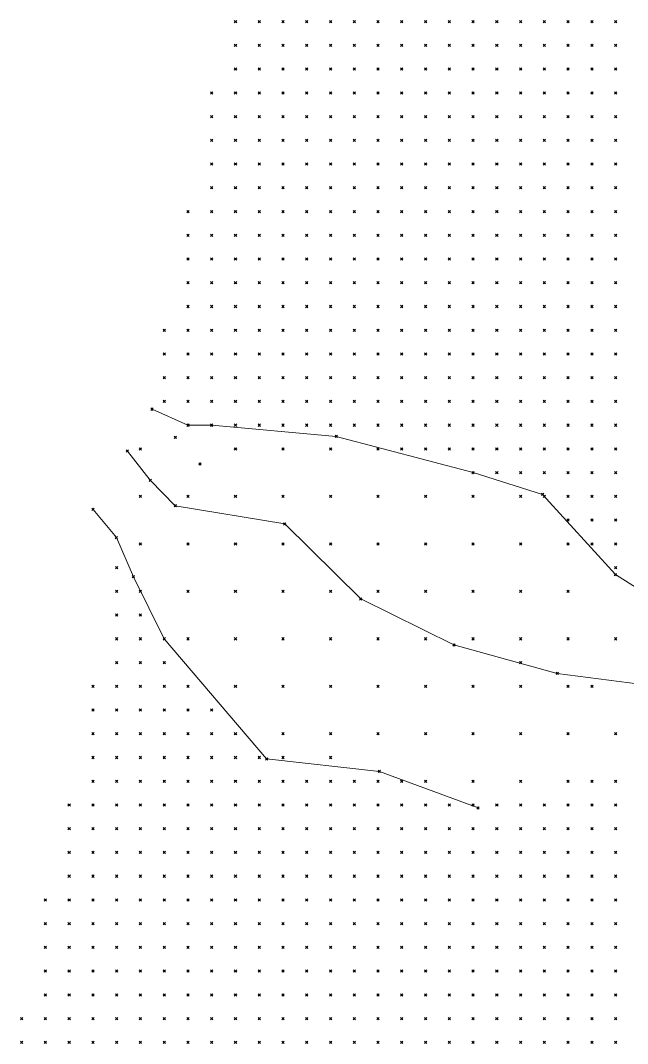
# Model space of a CAD drawing. Header units: metres. Extents: x 441556 to 446409, y 432338 to 461058.
# Drawn here: x 442268.8 to 442345.4, y 457135.9 to 457265.1 of the extents above; entities that cross this region are included whole.
import ezdxf

# ---------------------------------------------------------------- set-up
doc = ezdxf.new("R2010")
doc.units = ezdxf.units.M
doc.header["$MEASUREMENT"] = 0
doc.header["$PDMODE"] = 35
doc.header["$PDSIZE"] = 0.15
for name, color, linetype, lineweight in [('DTM-BRE-RevN_GRP_FIRUL APEI', 2, 'Continuous', 0), ('DTM-BRE-RevN_GRP_RAU', 2, 'Continuous', 0), ('DTM-NOK-RevN_LIDAR_co_lidar', 91, 'Continuous', 0), ('DTM-NOK-RevN_RTK', 32, 'Continuous', 0)]:
    doc.layers.add(name, color=color, linetype=linetype, lineweight=lineweight)

msp = doc.modelspace()

# ---------------------------------------------------------------- linework, layer by layer
at = {"layer": 'DTM-BRE-RevN_GRP_FIRUL APEI'}
for p, q in [((442282.285, 457210.74, 432.461), (442285.167, 457207.043, 430.839)), ((442285.167, 457207.043, 430.839), (442288.33, 457203.822, 427.079)), ((442288.33, 457203.822, 427.079), (442302.153, 457201.53, 415.523)), ((442302.153, 457201.53, 415.523), (442311.744, 457192.046, 407.484)), ((442311.744, 457192.046, 407.484), (442323.504, 457186.246, 399.17)), ((442323.504, 457186.246, 399.17), (442336.558, 457182.646, 391.545)), ((442336.558, 457182.646, 391.545), (442360.582, 457179.473, 379.832))]:
    msp.add_line(p, q, dxfattribs=at)
at = {"layer": 'DTM-BRE-RevN_GRP_RAU'}
for p, q in [((442285.398, 457216.03, 438.737), (442289.937, 457214.005, 434.8)), ((442289.937, 457214.005, 434.8), (442292.936, 457214.005, 432.353)), ((442292.936, 457214.005, 432.353), (442308.658, 457212.586, 426.075)), ((442308.658, 457212.586, 426.075), (442325.929, 457208.006, 415.27)), ((442325.929, 457208.006, 415.27), (442334.696, 457205.267, 409.446)), ((442334.696, 457205.267, 409.446), (442343.903, 457195.129, 397.821)), ((442277.948, 457203.369, 438.943), (442280.9, 457199.792, 438.218)), ((442280.9, 457199.792, 438.218), (442283.048, 457194.847, 438.734)), ((442343.903, 457195.129, 397.821), (442362.716, 457183.099, 381.212)), ((442283.048, 457194.847, 438.734), (442286.938, 457187.011, 434.805)), ((442286.938, 457187.011, 434.805), (442299.853, 457171.836, 426.933)), ((442299.853, 457171.836, 426.933), (442314.096, 457170.257, 415.101)), ((442314.096, 457170.257, 415.101), (442326.556, 457165.647, 405.063))]:
    msp.add_line(p, q, dxfattribs=at)
at = {"layer": 'DTM-NOK-RevN_LIDAR_co_lidar'}
for p in [(442295.936, 457264.994, 442.167), (442298.935, 457264.994, 440.457), (442301.934, 457264.994, 438.783), (442304.934, 457264.994, 436.771), (442307.933, 457264.994, 434.633), (442310.932, 457264.994, 432.565), (442313.932, 457264.994, 430.563), (442316.931, 457264.994, 427.985), (442319.93, 457264.994, 424.62), (442322.93, 457264.994, 421.851), (442325.929, 457264.994, 419.884), (442328.928, 457264.994, 417.532), (442331.928, 457264.994, 414.834), (442334.927, 457264.994, 413.418), (442337.926, 457264.994, 410.342), (442340.926, 457264.994, 408.762), (442343.925, 457264.994, 405.475), (442295.936, 457261.995, 441.479), (442298.935, 457261.995, 439.798), (442301.934, 457261.995, 438.109), (442304.934, 457261.995, 436.314), (442307.933, 457261.995, 434.648), (442310.932, 457261.995, 432.815), (442313.932, 457261.995, 430.188), (442316.931, 457261.995, 427.055), (442319.93, 457261.995, 424.113), (442322.93, 457261.995, 421.609), (442325.929, 457261.995, 419.474), (442328.928, 457261.995, 416.746), (442331.928, 457261.995, 413.935), (442334.927, 457261.995, 411.38), (442337.926, 457261.995, 409.756), (442340.926, 457261.995, 408.776), (442343.925, 457261.995, 403.517), (442295.936, 457258.995, 440.579), (442298.935, 457258.995, 438.954), (442301.934, 457258.995, 437.365), (442304.934, 457258.995, 435.599), (442307.933, 457258.995, 433.857), (442310.932, 457258.995, 431.775), (442313.932, 457258.995, 429.403), (442316.931, 457258.995, 426.982), (442319.93, 457258.995, 424.31), (442322.93, 457258.995, 421.533), (442325.929, 457258.995, 418.675), (442328.928, 457258.995, 416.393), (442331.928, 457258.995, 414.111), (442334.927, 457258.995, 411.482), (442337.926, 457258.995, 409.888), (442340.926, 457258.995, 408.157), (442343.925, 457258.995, 403.521), (442292.936, 457255.996, 442.128), (442295.936, 457255.996, 440.019), (442298.935, 457255.996, 438.14), (442301.934, 457255.996, 436.253), (442304.934, 457255.996, 434.3), (442307.933, 457255.996, 432.605), (442310.932, 457255.996, 430.492), (442313.932, 457255.996, 427.982), (442316.931, 457255.996, 425.7), (442319.93, 457255.996, 423.234), (442322.93, 457255.996, 420.575), (442325.929, 457255.996, 418.208), (442328.928, 457255.996, 415.703), (442331.928, 457255.996, 413.693), (442334.927, 457255.996, 411.012), (442337.926, 457255.996, 408.809), (442340.926, 457255.996, 407.489), (442343.925, 457255.996, 405.625), (442292.936, 457252.997, 441.48), (442295.936, 457252.997, 439.528), (442298.935, 457252.997, 437.726), (442301.934, 457252.997, 435.806), (442304.934, 457252.997, 433.714), (442307.933, 457252.997, 431.588), (442310.932, 457252.997, 429.233), (442313.932, 457252.997, 426.785), (442316.931, 457252.997, 424.448), (442319.93, 457252.997, 422.039), (442322.93, 457252.997, 419.775), (442325.929, 457252.997, 417.481), (442328.928, 457252.997, 414.542), (442331.928, 457252.997, 412.349), (442334.927, 457252.997, 410.003), (442337.926, 457252.997, 407.332), (442340.926, 457252.997, 405.485), (442343.925, 457252.997, 403.299), (442292.936, 457249.997, 440.913), (442295.936, 457249.997, 438.935), (442298.935, 457249.997, 437.01), (442301.934, 457249.997, 434.937), (442304.934, 457249.997, 432.862), (442307.933, 457249.997, 430.821), (442310.932, 457249.997, 428.396), (442313.932, 457249.997, 425.511), (442316.931, 457249.997, 422.902), (442319.93, 457249.997, 420.811), (442322.93, 457249.997, 418.698), (442325.929, 457249.997, 416.514), (442328.928, 457249.997, 414.075), (442331.928, 457249.997, 411.854), (442334.927, 457249.997, 409.84), (442337.926, 457249.997, 407.436), (442340.926, 457249.997, 404.526), (442343.925, 457249.997, 402.344), (442292.936, 457246.998, 440.365), (442295.936, 457246.998, 438.291), (442298.935, 457246.998, 436.403), (442301.934, 457246.998, 434.209), (442304.934, 457246.998, 432.085), (442307.933, 457246.998, 429.973), (442310.932, 457246.998, 427.642), (442313.932, 457246.998, 425.132), (442316.931, 457246.998, 422.539), (442319.93, 457246.998, 420.119), (442322.93, 457246.998, 417.896), (442325.929, 457246.998, 415.445), (442328.928, 457246.998, 412.953), (442331.928, 457246.998, 410.901), (442334.927, 457246.998, 407.944), (442337.926, 457246.998, 406.215), (442340.926, 457246.998, 403.991), (442343.925, 457246.998, 401.668), (442292.936, 457243.999, 439.798), (442295.936, 457243.999, 437.573), (442298.935, 457243.999, 435.54), (442301.934, 457243.999, 433.318), (442304.934, 457243.999, 430.945), (442307.933, 457243.999, 428.72), (442310.932, 457243.999, 426.549), (442313.932, 457243.999, 424.398), (442316.931, 457243.999, 422.234), (442319.93, 457243.999, 419.665), (442322.93, 457243.999, 416.986), (442325.929, 457243.999, 414.829), (442328.928, 457243.999, 412.448), (442331.928, 457243.999, 410.46), (442334.927, 457243.999, 407.367), (442337.926, 457243.999, 404.998), (442340.926, 457243.999, 403.038), (442343.925, 457243.999, 400.809), (442289.937, 457240.999, 442.013), (442292.936, 457240.999, 439.875), (442295.936, 457240.999, 437.573), (442298.935, 457240.999, 435.177), (442301.934, 457240.999, 432.753), (442304.934, 457240.999, 430.35), (442307.933, 457240.999, 428.069), (442310.932, 457240.999, 425.738), (442313.932, 457240.999, 423.462), (442316.931, 457240.999, 421.364), (442319.93, 457240.999, 419.005), (442322.93, 457240.999, 416.486), (442325.929, 457240.999, 414.396), (442328.928, 457240.999, 412.22), (442331.928, 457240.999, 410.06), (442334.927, 457240.999, 407.829), (442337.926, 457240.999, 404.244), (442340.926, 457240.999, 402.492), (442343.925, 457240.999, 399.8), (442289.937, 457238, 441.766), (442292.936, 457238, 439.777), (442295.936, 457238, 437.685), (442298.935, 457238, 435.389), (442301.934, 457238, 433.106), (442304.934, 457238, 430.613), (442307.933, 457238, 427.989), (442310.932, 457238, 425.477), (442313.932, 457238, 423.196), (442316.931, 457238, 420.894), (442319.93, 457238, 418.55), (442322.93, 457238, 416.303), (442325.929, 457238, 413.666), (442328.928, 457238, 411.582), (442331.928, 457238, 409.51), (442334.927, 457238, 407.179), (442337.926, 457238, 403.696), (442340.926, 457238, 401.466), (442343.925, 457238, 398.573), (442289.937, 457235.001, 441.193), (442292.936, 457235.001, 439.359), (442295.936, 457235.001, 437.552), (442298.935, 457235.001, 435.533), (442301.934, 457235.001, 433.304), (442304.934, 457235.001, 430.808), (442307.933, 457235.001, 428.196), (442310.932, 457235.001, 425.634), (442313.932, 457235.001, 423.238), (442316.931, 457235.001, 420.84), (442319.93, 457235.001, 418.521), (442322.93, 457235.001, 416.407), (442325.929, 457235.001, 413.909), (442328.928, 457235.001, 411.813), (442331.928, 457235.001, 409.241), (442334.927, 457235.001, 406.281), (442337.926, 457235.001, 403.571), (442340.926, 457235.001, 400.725), (442343.925, 457235.001, 398.132), (442289.937, 457232.001, 440.622), (442292.936, 457232.001, 438.883), (442295.936, 457232.001, 437.076), (442298.935, 457232.001, 435.212), (442301.934, 457232.001, 433.018), (442304.934, 457232.001, 430.69), (442307.933, 457232.001, 428.586), (442310.932, 457232.001, 426.278), (442313.932, 457232.001, 423.61), (442316.931, 457232.001, 421.019), (442319.93, 457232.001, 418.809), (442322.93, 457232.001, 416.809), (442325.929, 457232.001, 414.538), (442328.928, 457232.001, 412.479), (442331.928, 457232.001, 409.719), (442334.927, 457232.001, 406.723), (442337.926, 457232.001, 404.385), (442340.926, 457232.001, 401.805), (442343.925, 457232.001, 399.309), (442289.937, 457229.002, 440.227), (442292.936, 457229.002, 438.656), (442295.936, 457229.002, 436.951), (442298.935, 457229.002, 435.269), (442301.934, 457229.002, 433.345), (442304.934, 457229.002, 431.21), (442307.933, 457229.002, 429.291), (442310.932, 457229.002, 427.15), (442313.932, 457229.002, 424.33), (442316.931, 457229.002, 421.405), (442319.93, 457229.002, 419.075), (442322.93, 457229.002, 417.058), (442325.929, 457229.002, 414.705), (442328.928, 457229.002, 412.529), (442331.928, 457229.002, 410.181), (442334.927, 457229.002, 407.962), (442337.926, 457229.002, 405.405), (442340.926, 457229.002, 403.112), (442343.925, 457229.002, 400.479), (442286.938, 457226.003, 440.845), (442289.937, 457226.003, 439.868), (442292.936, 457226.003, 438.639), (442295.936, 457226.003, 437.207), (442298.935, 457226.003, 435.664), (442301.934, 457226.003, 433.917), (442304.934, 457226.003, 431.915), (442307.933, 457226.003, 429.821), (442310.932, 457226.003, 427.606), (442313.932, 457226.003, 424.969), (442316.931, 457226.003, 422.056), (442319.93, 457226.003, 419.375), (442322.93, 457226.003, 417.019), (442325.929, 457226.003, 414.818), (442328.928, 457226.003, 412.502), (442331.928, 457226.003, 410.228), (442334.927, 457226.003, 408.629), (442337.926, 457226.003, 405.865), (442340.926, 457226.003, 403.311), (442343.925, 457226.003, 400.702), (442286.938, 457223.003, 440.2), (442289.937, 457223.003, 439.254), (442292.936, 457223.003, 438.184), (442295.936, 457223.003, 436.746), (442298.935, 457223.003, 435.212), (442301.934, 457223.003, 433.605), (442304.934, 457223.003, 431.703), (442307.933, 457223.003, 429.676), (442310.932, 457223.003, 427.54), (442313.932, 457223.003, 425.275), (442316.931, 457223.003, 422.749), (442319.93, 457223.003, 419.794), (442322.93, 457223.003, 417.049), (442325.929, 457223.003, 414.886), (442328.928, 457223.003, 412.542), (442331.928, 457223.003, 410.47), (442334.927, 457223.003, 408.533), (442337.926, 457223.003, 405.983), (442340.926, 457223.003, 403.437), (442343.925, 457223.003, 400.946), (442286.938, 457220.004, 439.551), (442289.937, 457220.004, 438.34), (442292.936, 457220.004, 437.056), (442295.936, 457220.004, 435.88), (442298.935, 457220.004, 434.458), (442301.934, 457220.004, 432.658), (442304.934, 457220.004, 431.001), (442307.933, 457220.004, 429.362), (442310.932, 457220.004, 427.233), (442313.932, 457220.004, 424.994), (442316.931, 457220.004, 422.68), (442319.93, 457220.004, 419.803), (442322.93, 457220.004, 417.218), (442325.929, 457220.004, 415.239), (442328.928, 457220.004, 412.627), (442331.928, 457220.004, 410.649), (442334.927, 457220.004, 408.499), (442337.926, 457220.004, 405.733), (442340.926, 457220.004, 403.424), (442343.925, 457220.004, 400.816), (442286.938, 457217.004, 438.512), (442289.937, 457217.004, 436.914), (442292.936, 457217.004, 434.948), (442295.936, 457217.004, 433.952), (442298.935, 457217.004, 432.681), (442301.934, 457217.004, 430.613), (442304.934, 457217.004, 429.406), (442307.933, 457217.004, 428.33), (442310.932, 457217.004, 426.574), (442313.932, 457217.004, 424.561), (442316.931, 457217.004, 422.289), (442319.93, 457217.004, 419.745), (442322.93, 457217.004, 417.443), (442325.929, 457217.004, 415.46), (442328.928, 457217.004, 413.15), (442331.928, 457217.004, 411.044), (442334.927, 457217.004, 408.842), (442337.926, 457217.004, 405.952), (442340.926, 457217.004, 403.463), (442343.925, 457217.004, 400.639), (442289.937, 457214.005, 434.8), (442292.936, 457214.005, 432.353), (442295.936, 457214.005, 430.151), (442298.935, 457214.005, 428.317), (442301.934, 457214.005, 427.466), (442304.934, 457214.005, 427.25), (442307.933, 457214.005, 426.845), (442310.932, 457214.005, 425.712), (442313.932, 457214.005, 423.887), (442316.931, 457214.005, 421.731), (442319.93, 457214.005, 419.669), (442322.93, 457214.005, 417.756), (442325.929, 457214.005, 415.512), (442328.928, 457214.005, 413.391), (442331.928, 457214.005, 411.296), (442334.927, 457214.005, 409.08), (442337.926, 457214.005, 406.611), (442340.926, 457214.005, 404.019), (442343.925, 457214.005, 401.006), (442283.938, 457211.006, 433.105), (442295.936, 457211.006, 427.78), (442301.934, 457211.006, 424.878), (442307.933, 457211.006, 424.749), (442313.932, 457211.006, 423.052), (442316.931, 457211.006, 421.147), (442319.93, 457211.006, 419.549), (442322.93, 457211.006, 417.817), (442325.929, 457211.006, 415.728), (442328.928, 457211.006, 413.839), (442331.928, 457211.006, 411.67), (442334.927, 457211.006, 409.288), (442337.926, 457211.006, 406.819), (442340.926, 457211.006, 404.24), (442343.925, 457211.006, 401.229), (442325.929, 457208.006, 415.27), (442328.928, 457208.006, 413.581), (442331.928, 457208.006, 411.596), (442334.927, 457208.006, 409.237), (442337.926, 457208.006, 407.06), (442340.926, 457208.006, 404.387), (442343.925, 457208.006, 401.76), (442283.938, 457205.007, 432.625), (442289.937, 457205.007, 427.798), (442295.936, 457205.007, 424.067), (442301.934, 457205.007, 419.013), (442307.933, 457205.007, 418.583), (442313.932, 457205.007, 419.41), (442319.93, 457205.007, 415.866), (442325.929, 457205.007, 413.571), (442331.928, 457205.007, 410.898), (442334.927, 457205.007, 409.28), (442337.926, 457205.007, 406.275), (442340.926, 457205.007, 404.272), (442343.925, 457205.007, 401.509), (442337.926, 457202.008, 405.142), (442340.926, 457202.008, 403.132), (442343.925, 457202.008, 401.033), (442283.938, 457199.008, 435.095), (442289.937, 457199.008, 429.503), (442295.936, 457199.008, 424.184), (442301.934, 457199.008, 416.559), (442307.933, 457199.008, 413.471), (442313.932, 457199.008, 411.645), (442319.93, 457199.008, 411.322), (442325.929, 457199.008, 407.874), (442331.928, 457199.008, 405.777), (442337.926, 457199.008, 402.729), (442340.926, 457199.008, 401.687), (442343.925, 457199.008, 399.845), (442280.939, 457196.009, 439.046), (442343.925, 457196.009, 398.806), (442280.939, 457193.01, 439.453), (442283.938, 457193.01, 437.716), (442289.937, 457193.01, 431.861), (442295.936, 457193.01, 425.112), (442301.934, 457193.01, 417.676), (442307.933, 457193.01, 409.778), (442313.932, 457193.01, 406.798), (442319.93, 457193.01, 404.424), (442325.929, 457193.01, 402.514), (442331.928, 457193.01, 401.108), (442337.926, 457193.01, 398.531), (442280.939, 457190.01, 439.384), (442283.938, 457190.01, 437.531), (442280.939, 457187.011, 439.017), (442283.938, 457187.011, 436.957), (442286.938, 457187.011, 434.805), (442289.937, 457187.011, 432.238), (442295.936, 457187.011, 424.304), (442301.934, 457187.011, 417.633), (442307.933, 457187.011, 411.954), (442313.932, 457187.011, 406.848), (442319.93, 457187.011, 401.453), (442325.929, 457187.011, 398.91), (442331.928, 457187.011, 396.507), (442337.926, 457187.011, 393.635), (442343.925, 457187.011, 392.284), (442280.939, 457184.012, 438.329), (442283.938, 457184.012, 436.214), (442286.938, 457184.012, 433.981), (442331.928, 457184.012, 394.525), (442277.94, 457181.012, 439.932), (442280.939, 457181.012, 438.03), (442283.938, 457181.012, 436.011), (442286.938, 457181.012, 433.632), (442289.937, 457181.012, 431.442), (442295.936, 457181.012, 425.391), (442301.934, 457181.012, 419.936), (442307.933, 457181.012, 415.337), (442313.932, 457181.012, 410.373), (442319.93, 457181.012, 403.865), (442325.929, 457181.012, 399.322), (442331.928, 457181.012, 394.812), (442337.926, 457181.012, 391.283), (442340.926, 457181.012, 389.325), (442277.94, 457178.013, 440.035), (442280.939, 457178.013, 438.318), (442283.938, 457178.013, 436.131), (442286.938, 457178.013, 433.995), (442289.937, 457178.013, 431.799), (442292.936, 457178.013, 428.962), (442277.94, 457175.014, 440.532), (442280.939, 457175.014, 438.951), (442283.938, 457175.014, 436.768), (442286.938, 457175.014, 434.742), (442289.937, 457175.014, 432.713), (442292.936, 457175.014, 430.072), (442295.936, 457175.014, 428.018), (442301.934, 457175.014, 423.357), (442307.933, 457175.014, 418.909), (442313.932, 457175.014, 412.749), (442319.93, 457175.014, 408.072), (442325.929, 457175.014, 403.017), (442331.928, 457175.014, 397.598), (442337.926, 457175.014, 392.633), (442343.925, 457175.014, 388.377), (442277.94, 457172.014, 441.106), (442280.939, 457172.014, 439.169), (442283.938, 457172.014, 436.852), (442286.938, 457172.014, 434.556), (442289.937, 457172.014, 432.82), (442292.936, 457172.014, 430.865), (442295.936, 457172.014, 428.932), (442298.935, 457172.014, 426.704), (442301.934, 457172.014, 424.399), (442307.933, 457172.014, 419.709), (442277.94, 457169.015, 440.722), (442280.939, 457169.015, 438.631), (442283.938, 457169.015, 436.256), (442286.938, 457169.015, 433.871), (442289.937, 457169.015, 431.716), (442292.936, 457169.015, 429.879), (442295.936, 457169.015, 428.109), (442298.935, 457169.015, 426.104), (442301.934, 457169.015, 424.077), (442304.934, 457169.015, 422.038), (442307.933, 457169.015, 419.725), (442310.932, 457169.015, 417.105), (442313.932, 457169.015, 414.694), (442316.931, 457169.015, 412.581), (442319.93, 457169.015, 410.403), (442325.929, 457169.015, 405.367), (442331.928, 457169.015, 399.837), (442337.926, 457169.015, 394.471), (442340.926, 457169.015, 391.891), (442343.925, 457169.015, 389.789), (442274.94, 457166.016, 442.394), (442277.94, 457166.016, 439.086), (442280.939, 457166.016, 437.506), (442283.938, 457166.016, 435.2), (442286.938, 457166.016, 432.963), (442289.937, 457166.016, 430.158), (442292.936, 457166.016, 428.141), (442295.936, 457166.016, 426.316), (442298.935, 457166.016, 424.178), (442301.934, 457166.016, 422.298), (442304.934, 457166.016, 420.684), (442307.933, 457166.016, 418.56), (442310.932, 457166.016, 416.092), (442313.932, 457166.016, 413.906), (442316.931, 457166.016, 411.772), (442319.93, 457166.016, 409.468), (442322.93, 457166.016, 407.338), (442325.929, 457166.016, 405.192), (442328.928, 457166.016, 402.819), (442331.928, 457166.016, 400.487), (442334.927, 457166.016, 397.687), (442337.926, 457166.016, 395.301), (442340.926, 457166.016, 392.43), (442343.925, 457166.016, 390.442), (442274.94, 457163.016, 442.168), (442277.94, 457163.016, 437.936), (442280.939, 457163.016, 436.246), (442283.938, 457163.016, 433.991), (442286.938, 457163.016, 431.55), (442289.937, 457163.016, 428.804), (442292.936, 457163.016, 426.723), (442295.936, 457163.016, 424.908), (442298.935, 457163.016, 422.633), (442301.934, 457163.016, 420.772), (442304.934, 457163.016, 419.049), (442307.933, 457163.016, 416.928), (442310.932, 457163.016, 414.754), (442313.932, 457163.016, 412.793), (442316.931, 457163.016, 410.337), (442319.93, 457163.016, 407.561), (442322.93, 457163.016, 405.685), (442325.929, 457163.016, 404.014), (442328.928, 457163.016, 402.159), (442331.928, 457163.016, 400.151), (442334.927, 457163.016, 397.467), (442337.926, 457163.016, 395.767), (442340.926, 457163.016, 393.103), (442343.925, 457163.016, 390.852), (442274.94, 457160.017, 442.359), (442277.94, 457160.017, 437.864), (442280.939, 457160.017, 435.491), (442283.938, 457160.017, 433.2), (442286.938, 457160.017, 430.5), (442289.937, 457160.017, 427.711), (442292.936, 457160.017, 425.549), (442295.936, 457160.017, 423.896), (442298.935, 457160.017, 421.808), (442301.934, 457160.017, 419.931), (442304.934, 457160.017, 418.083), (442307.933, 457160.017, 416.182), (442310.932, 457160.017, 414.243), (442313.932, 457160.017, 412.299), (442316.931, 457160.017, 409.696), (442319.93, 457160.017, 406.767), (442322.93, 457160.017, 404.972), (442325.929, 457160.017, 403.027), (442328.928, 457160.017, 401.102), (442331.928, 457160.017, 398.886), (442334.927, 457160.017, 396.557), (442337.926, 457160.017, 395.068), (442340.926, 457160.017, 393.086), (442343.925, 457160.017, 390.768), (442274.94, 457157.018, 440.889), (442277.94, 457157.018, 437.686), (442280.939, 457157.018, 435.336), (442283.938, 457157.018, 432.933), (442286.938, 457157.018, 430.365), (442289.937, 457157.018, 427.445), (442292.936, 457157.018, 425.212), (442295.936, 457157.018, 423.108), (442298.935, 457157.018, 420.898), (442301.934, 457157.018, 418.905), (442304.934, 457157.018, 417.159), (442307.933, 457157.018, 415.486), (442310.932, 457157.018, 413.784), (442313.932, 457157.018, 411.905), (442316.931, 457157.018, 409.566), (442319.93, 457157.018, 407.046), (442322.93, 457157.018, 404.932), (442325.929, 457157.018, 402.906), (442328.928, 457157.018, 400.834), (442331.928, 457157.018, 398.464), (442334.927, 457157.018, 396.371), (442337.926, 457157.018, 394.423), (442340.926, 457157.018, 392.728), (442343.925, 457157.018, 390.049), (442271.941, 457154.018, 440.948), (442274.94, 457154.018, 439.188), (442277.94, 457154.018, 437.151), (442280.939, 457154.018, 434.992), (442283.938, 457154.018, 432.9), (442286.938, 457154.018, 430.343), (442289.937, 457154.018, 428.127), (442292.936, 457154.018, 425.055), (442295.936, 457154.018, 422.868), (442298.935, 457154.018, 420.24), (442301.934, 457154.018, 417.844), (442304.934, 457154.018, 415.778), (442307.933, 457154.018, 413.897), (442310.932, 457154.018, 412.252), (442313.932, 457154.018, 410.655), (442316.931, 457154.018, 408.825), (442319.93, 457154.018, 406.563), (442322.93, 457154.018, 404.28), (442325.929, 457154.018, 402.58), (442328.928, 457154.018, 400.652), (442331.928, 457154.018, 398.593), (442334.927, 457154.018, 396.585), (442337.926, 457154.018, 394.507), (442340.926, 457154.018, 392.74), (442343.925, 457154.018, 389.705), (442271.941, 457151.019, 440.2), (442274.94, 457151.019, 438.132), (442277.94, 457151.019, 435.465), (442280.939, 457151.019, 433.733), (442283.938, 457151.019, 431.769), (442286.938, 457151.019, 429.545), (442289.937, 457151.019, 427.548), (442292.936, 457151.019, 424.614), (442295.936, 457151.019, 422.475), (442298.935, 457151.019, 419.89), (442301.934, 457151.019, 417.257), (442304.934, 457151.019, 415.044), (442307.933, 457151.019, 412.982), (442310.932, 457151.019, 411.184), (442313.932, 457151.019, 409.375), (442316.931, 457151.019, 407.257), (442319.93, 457151.019, 405.042), (442322.93, 457151.019, 402.875), (442325.929, 457151.019, 401.146), (442328.928, 457151.019, 399.351), (442331.928, 457151.019, 397.659), (442334.927, 457151.019, 395.974), (442337.926, 457151.019, 394.047), (442340.926, 457151.019, 391.926), (442343.925, 457151.019, 389.297), (442271.941, 457148.02, 439.221), (442274.94, 457148.02, 437.825), (442277.94, 457148.02, 434.884), (442280.939, 457148.02, 432.17), (442283.938, 457148.02, 430.032), (442286.938, 457148.02, 428.1), (442289.937, 457148.02, 425.702), (442292.936, 457148.02, 423.288), (442295.936, 457148.02, 421.543), (442298.935, 457148.02, 419.348), (442301.934, 457148.02, 417.208), (442304.934, 457148.02, 415.141), (442307.933, 457148.02, 412.874), (442310.932, 457148.02, 410.803), (442313.932, 457148.02, 408.801), (442316.931, 457148.02, 406.672), (442319.93, 457148.02, 404.57), (442322.93, 457148.02, 402.313), (442325.929, 457148.02, 400.235), (442328.928, 457148.02, 398.207), (442331.928, 457148.02, 396.303), (442334.927, 457148.02, 394.394), (442337.926, 457148.02, 392.693), (442340.926, 457148.02, 391.021), (442343.925, 457148.02, 388.97), (442271.941, 457145.02, 436.622), (442274.94, 457145.02, 435.88), (442277.94, 457145.02, 434.1), (442280.939, 457145.02, 432.002), (442283.938, 457145.02, 429.675), (442286.938, 457145.02, 427.54), (442289.937, 457145.02, 424.817), (442292.936, 457145.02, 422.224), (442295.936, 457145.02, 420.123), (442298.935, 457145.02, 418.059), (442301.934, 457145.02, 416.178), (442304.934, 457145.02, 414.567), (442307.933, 457145.02, 412.883), (442310.932, 457145.02, 411.284), (442313.932, 457145.02, 409.367), (442316.931, 457145.02, 407.099), (442319.93, 457145.02, 404.803), (442322.93, 457145.02, 402.263), (442325.929, 457145.02, 400.4), (442328.928, 457145.02, 398.181), (442331.928, 457145.02, 396.047), (442334.927, 457145.02, 393.885), (442337.926, 457145.02, 392.163), (442340.926, 457145.02, 390.507), (442343.925, 457145.02, 388.798), (442271.941, 457142.021, 433.839), (442274.94, 457142.021, 433.283), (442277.94, 457142.021, 432.518), (442280.939, 457142.021, 430.964), (442283.938, 457142.021, 428.8), (442286.938, 457142.021, 426.555), (442289.937, 457142.021, 424.463), (442292.936, 457142.021, 422.282), (442295.936, 457142.021, 420.128), (442298.935, 457142.021, 418.229), (442301.934, 457142.021, 415.873), (442304.934, 457142.021, 413.615), (442307.933, 457142.021, 411.314), (442310.932, 457142.021, 409.492), (442313.932, 457142.021, 408.445), (442316.931, 457142.021, 406.983), (442319.93, 457142.021, 404.57), (442322.93, 457142.021, 402.247), (442325.929, 457142.021, 400.566), (442328.928, 457142.021, 398.33), (442331.928, 457142.021, 396.204), (442334.927, 457142.021, 394.054), (442337.926, 457142.021, 392.013), (442340.926, 457142.021, 390.017), (442343.925, 457142.021, 388.468), (442268.942, 457139.022, 432.404), (442271.941, 457139.022, 431.737), (442274.94, 457139.022, 431.142), (442277.94, 457139.022, 430.799), (442280.939, 457139.022, 429.367), (442283.938, 457139.022, 427.614), (442286.938, 457139.022, 425.76), (442289.937, 457139.022, 423.591), (442292.936, 457139.022, 421.471), (442295.936, 457139.022, 419.706), (442298.935, 457139.022, 418.026), (442301.934, 457139.022, 416.067), (442304.934, 457139.022, 414.103), (442307.933, 457139.022, 411.629), (442310.932, 457139.022, 408.887), (442313.932, 457139.022, 406.522), (442316.931, 457139.022, 404.753), (442319.93, 457139.022, 403.167), (442322.93, 457139.022, 401.126), (442325.929, 457139.022, 399.22), (442328.928, 457139.022, 397.099), (442331.928, 457139.022, 395.24), (442334.927, 457139.022, 393.5), (442337.926, 457139.022, 391.6), (442340.926, 457139.022, 389.565), (442343.925, 457139.022, 387.544), (442268.942, 457136.022, 430.238), (442271.941, 457136.022, 429.174), (442274.94, 457136.022, 428.476), (442277.94, 457136.022, 428.298), (442280.939, 457136.022, 427.144), (442283.938, 457136.022, 425.785), (442286.938, 457136.022, 424.163), (442289.937, 457136.022, 422.359), (442292.936, 457136.022, 420.823), (442295.936, 457136.022, 418.935), (442298.935, 457136.022, 416.858), (442301.934, 457136.022, 414.779), (442304.934, 457136.022, 412.785), (442307.933, 457136.022, 411.049), (442310.932, 457136.022, 409.27), (442313.932, 457136.022, 406.984), (442316.931, 457136.022, 404.397), (442319.93, 457136.022, 401.887), (442322.93, 457136.022, 399.766), (442325.929, 457136.022, 398.27), (442328.928, 457136.022, 396.242), (442331.928, 457136.022, 394.2), (442334.927, 457136.022, 392.261), (442337.926, 457136.022, 390.047), (442340.926, 457136.022, 388.259), (442343.925, 457136.022, 386.777)]:
    msp.add_point(p, dxfattribs=at)
at = {"layer": 'DTM-NOK-RevN_RTK'}
for p in [(442285.398, 457216.03, 438.737), (442288.35, 457212.452, 435.528), (442308.658, 457212.586, 426.075), (442282.285, 457210.74, 432.461), (442291.442, 457209.112, 432.458), (442285.167, 457207.043, 430.839), (442334.696, 457205.267, 409.446), (442277.948, 457203.369, 438.943), (442288.33, 457203.822, 427.079), (442302.153, 457201.53, 415.523), (442280.9, 457199.792, 438.218), (442283.048, 457194.847, 438.734), (442343.903, 457195.129, 397.821), (442311.744, 457192.046, 407.484), (442323.504, 457186.246, 399.17), (442336.558, 457182.646, 391.545), (442299.853, 457171.836, 426.933), (442314.096, 457170.257, 415.101), (442326.556, 457165.647, 405.063)]:
    msp.add_point(p, dxfattribs=at)

doc.saveas('drawing.dxf')
